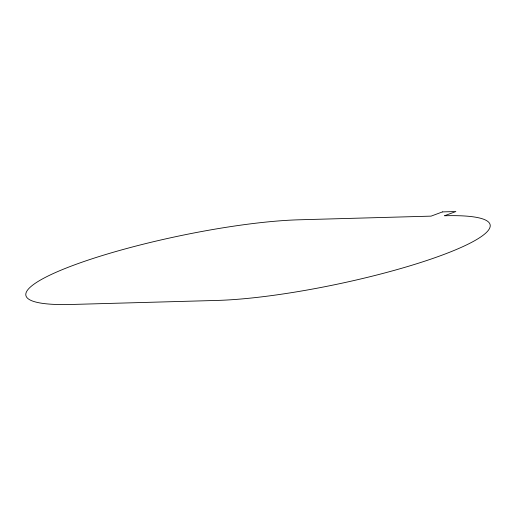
<?xml version="1.0" encoding="UTF-8"?>
<svg xmlns="http://www.w3.org/2000/svg" width="516" height="516" viewBox="0 0 516 516"><rect width="100%" height="100%" fill="white"/><g stroke="black" fill="none" stroke-linecap="round" stroke-linejoin="round"><path stroke-width="0.77" d="M442.476 211.902L431.092 216.133L299.19 219.79A162.895 26.884 -11.8 0 0 73.562 265.237A162.895 26.884 -11.8 0 0 71.492 304.472L216.81 300.441A162.895 26.884 -11.8 0 0 442.438 255.001A162.895 26.884 -11.8 0 0 444.508 215.759L455.892 211.528L442.476 211.902"/></g></svg>
